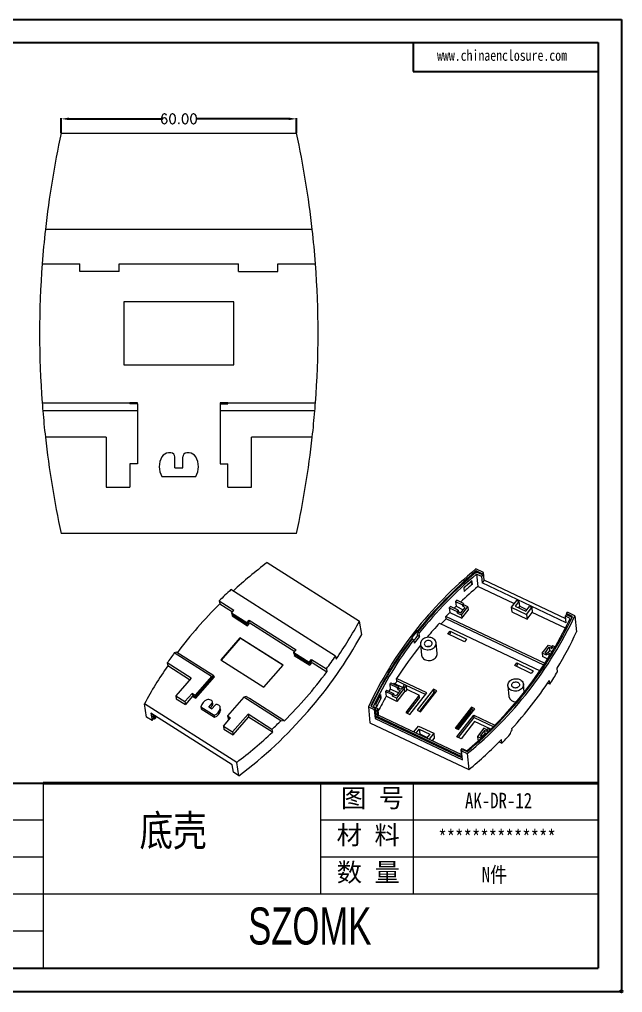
# Model space of a CAD drawing. Header units: inches. Extents: x -1639 to -684, y 346 to 594.
# Drawn here: x -1441.9 to -1288.1, y 345.9 to 594 of the extents above; entities that cross this region are included whole.
import ezdxf

# ---------------------------------------------------------------- set-up
doc = ezdxf.new("R2010")
doc.units = ezdxf.units.IN
doc.layers.add('文字', color=81, linetype='Continuous')
doc.layers.add('粗实线', color=7, linetype='Continuous', lineweight=30)
doc.layers.add('细实线', color=3, linetype='Continuous', lineweight=9)
doc.styles.get("Standard").update_dxf_attribs({"font": 'txt', "bigfont": 'gbcbig.shx'})
doc.styles.add('宋体', font='', dxfattribs={"width": 0.8, "height": 3.5})
doc.styles.add('长仿宋', font='', dxfattribs={"width": 0.7, "height": 4})
doc.styles.get('宋体').set_extended_font_data('SimSun')
doc.styles.get('长仿宋').set_extended_font_data('SimSun')
doc.dimstyles.new('2.5', dxfattribs={"dimtxt": 2.5, "dimasz": 2, "dimexe": 0.18, "dimexo": 0.0625, "dimgap": 0.09, "dimtad": 0, "dimzin": 0, "dimdsep": 46, "dimtxsty": 'Standard', "dimcen": 2, "dimclrd": 3, "dimclre": 3, "dimclrt": 256, "dimadec": 0, "dimazin": 0, "dimtfac": 1, "dimtofl": 0, "dimtmove": 0, "dimatfit": 3, "dimfxl": 0, "dimtolj": 1, "dimtzin": 0, "dimarcsym": 0})

# ---------------------------------------------------------------- blocks, each defined once
blk = doc.blocks.new('*D153')
at = {"color": 3, "lineweight": -2, "transparency": 16777216}
for p, q in [((-1431.28, 565.02), (-1431.28, 568.81)), ((-1429.28, 568.63), (-1405.75, 568.63)), ((-1373.28, 568.63), (-1396.82, 568.63)), ((-1371.28, 565.02), (-1371.28, 568.81))]:
    blk.add_line(p, q, dxfattribs=at)
at = {"color": 3, "transparency": 16777216}
for points in [[(-1429.28, 568.96), (-1429.28, 568.29), (-1431.28, 568.63)], [(-1373.28, 568.96), (-1373.28, 568.29), (-1371.28, 568.63)]]:
    blk.add_solid(points, dxfattribs=at)
at = {"layer": 'Defpoints', "color": 0, "transparency": 16777216}
for p in [(-1371.28, 568.63), (-1431.28, 564.96), (-1371.28, 564.96)]:
    blk.add_point(p, dxfattribs=at)
at = {"transparency": 16777216, "insert": (-1401.28, 568.63), "char_height": 2.5, "attachment_point": 5}
blk.add_mtext('\\A1;60.00', dxfattribs=at)

msp = doc.modelspace()

# ---------------------------------------------------------------- linework, layer by layer
for p, q in [((-1638.846, 593.968), (-1288.425, 593.968)), ((-1288.425, 593.968), (-1288.425, 346.195)), ((-1627.047, 588.068), (-1294.324, 588.068)), ((-1341.519, 588.068), (-1341.519, 580.694)), ((-1294.324, 588.068), (-1294.324, 352.094)), ((-1341.519, 580.694), (-1294.324, 580.694)), ((-1506.7, 399.289), (-1435.908, 399.289)), ((-1627.047, 352.094), (-1294.324, 352.094)), ((-1638.846, 346.195), (-1288.425, 346.195))]:
    msp.add_line(p, q)
at = {"color": 7, "linetype": 'Continuous', "lineweight": 15}
for p, q in [((-1431.283, 564.961), (-1371.283, 564.961)), ((-1367.25, 540.411), (-1435.316, 540.411)), ((-1436.124, 531.711), (-1426.533, 531.711)), ((-1426.533, 529.711), (-1426.533, 531.711)), ((-1416.533, 529.711), (-1416.533, 531.711)), ((-1416.533, 531.711), (-1386.033, 531.711)), ((-1386.033, 529.711), (-1386.033, 531.711)), ((-1376.033, 529.711), (-1376.033, 531.711)), ((-1376.033, 531.711), (-1366.442, 531.711)), ((-1416.533, 529.711), (-1426.533, 529.711)), ((-1386.033, 529.711), (-1376.033, 529.711)), ((-1415.283, 521.961), (-1415.283, 505.961)), ((-1387.283, 521.961), (-1415.283, 521.961)), ((-1387.283, 505.961), (-1387.283, 521.961)), ((-1415.283, 505.961), (-1387.283, 505.961)), ((-1436.124, 496.211), (-1413.783, 496.211)), ((-1413.783, 496.211), (-1413.783, 496.011)), ((-1411.783, 496.211), (-1413.783, 496.211)), ((-1411.783, 496.011), (-1411.783, 496.211)), ((-1388.783, 496.211), (-1390.783, 496.211)), ((-1390.783, 496.211), (-1390.783, 496.011)), ((-1388.783, 496.211), (-1366.442, 496.211)), ((-1388.783, 496.011), (-1388.783, 496.211)), ((-1411.783, 494.211), (-1435.966, 494.211)), ((-1411.783, 496.011), (-1413.783, 496.011)), ((-1411.783, 496.011), (-1411.783, 494.211)), ((-1411.783, 494.211), (-1411.783, 480.711)), ((-1390.783, 496.011), (-1390.783, 494.211)), ((-1390.783, 496.011), (-1388.783, 496.011)), ((-1390.783, 494.211), (-1390.783, 480.711)), ((-1366.6, 494.211), (-1390.783, 494.211)), ((-1419.783, 487.511), (-1435.316, 487.511)), ((-1419.783, 487.511), (-1419.783, 474.711)), ((-1367.25, 487.511), (-1382.783, 487.511)), ((-1382.783, 474.711), (-1382.783, 487.511)), ((-1403.283, 483.461), (-1403.881, 483.461)), ((-1402.283, 479.661), (-1402.283, 482.461)), ((-1400.283, 479.661), (-1400.283, 482.461)), ((-1398.685, 483.461), (-1399.283, 483.461)), ((-1411.783, 480.711), (-1413.783, 480.711)), ((-1413.783, 480.711), (-1413.783, 474.711)), ((-1402.283, 479.661), (-1400.283, 479.661)), ((-1390.783, 480.711), (-1388.783, 480.711)), ((-1388.783, 474.711), (-1388.783, 480.711)), ((-1405.613, 477.461), (-1396.953, 477.461)), ((-1419.783, 474.711), (-1413.783, 474.711)), ((-1388.783, 474.711), (-1382.783, 474.711)), ((-1371.283, 462.961), (-1431.283, 462.961)), ((-1378.764, 455.536), (-1355.223, 440.61)), ((-1323.626, 452.999), (-1325.518, 453.894)), ((-1323.895, 452.654), (-1325.448, 453.389)), ((-1325.418, 453.087), (-1325.448, 453.389)), ((-1323.866, 452.352), (-1325.418, 453.087)), ((-1325.347, 452.581), (-1325.036, 449.401)), ((-1324.135, 452.007), (-1325.347, 452.581)), ((-1323.866, 452.352), (-1324.135, 452.007)), ((-1324.135, 452.007), (-1323.971, 450.341)), ((-1323.626, 452.999), (-1323.895, 452.654)), ((-1323.866, 452.352), (-1323.895, 452.654)), ((-1323.434, 451.03), (-1323.626, 452.999)), ((-1328.601, 449.062), (-1328.512, 448.153)), ((-1326.897, 450.508), (-1326.905, 450.582)), ((-1326.897, 450.508), (-1326.439, 450.003)), ((-1326.439, 450.003), (-1326.528, 450.911)), ((-1315.834, 445.046), (-1325.036, 449.401)), ((-1323.434, 451.03), (-1323.971, 450.341)), ((-1302.528, 440.192), (-1323.971, 450.341)), ((-1302.625, 441.182), (-1323.434, 451.03)), ((-1361.306, 431.691), (-1388.011, 448.623)), ((-1390.998, 445.75), (-1387.235, 443.365)), ((-1390.998, 445.75), (-1390.869, 444.995)), ((-1390.869, 444.995), (-1387.613, 442.931)), ((-1330.019, 443.361), (-1332.017, 444.306)), ((-1330.721, 445.58), (-1330.602, 444.369)), ((-1330.721, 445.58), (-1328.943, 444.739)), ((-1330.602, 444.369), (-1328.738, 443.487)), ((-1328.674, 445.083), (-1330.392, 445.897)), ((-1329.353, 442.699), (-1328.277, 444.077)), ((-1329.201, 442.156), (-1327.587, 444.223)), ((-1328.674, 445.083), (-1328.943, 444.739)), ((-1328.907, 444.376), (-1328.943, 444.739)), ((-1328.638, 444.72), (-1328.907, 444.376)), ((-1328.277, 444.077), (-1328.907, 444.376)), ((-1328.638, 444.72), (-1328.674, 445.083)), ((-1327.587, 444.223), (-1328.638, 444.72)), ((-1327.587, 444.223), (-1327.504, 443.375)), ((-1315.175, 445.889), (-1316.52, 444.167)), ((-1316.52, 444.167), (-1312.61, 442.316)), ((-1316.52, 444.167), (-1316.401, 442.955)), ((-1314.545, 445.591), (-1315.486, 444.385)), ((-1315.486, 444.385), (-1312.837, 443.131)), ((-1314.545, 445.591), (-1315.175, 445.889)), ((-1314.426, 444.379), (-1314.709, 444.017)), ((-1314.545, 445.591), (-1314.426, 444.379)), ((-1312.554, 443.494), (-1314.426, 444.379)), ((-1312.837, 443.131), (-1311.896, 444.337)), ((-1312.61, 442.316), (-1311.265, 444.039)), ((-1311.265, 444.039), (-1311.896, 444.337)), ((-1311.265, 444.039), (-1311.146, 442.827)), ((-1387.849, 442.658), (-1387.235, 443.365)), ((-1383.926, 440.171), (-1387.849, 442.658)), ((-1387.849, 442.658), (-1387.785, 442.281)), ((-1387.785, 442.281), (-1383.861, 439.793)), ((-1387.532, 442.12), (-1387.72, 441.903)), ((-1387.72, 441.903), (-1383.797, 439.416)), ((-1387.194, 441.906), (-1387.383, 441.689)), ((-1333.121, 441.186), (-1333.18, 441.791)), ((-1307.889, 429.821), (-1333.18, 441.791)), ((-1332.336, 443.986), (-1332.217, 442.774)), ((-1332.336, 443.986), (-1330.288, 443.016)), ((-1332.217, 442.774), (-1329.118, 441.308)), ((-1330.019, 443.361), (-1330.288, 443.016)), ((-1330.252, 442.653), (-1330.288, 443.016)), ((-1329.983, 442.998), (-1330.252, 442.653)), ((-1330.252, 442.653), (-1329.201, 442.156)), ((-1330.019, 443.361), (-1329.983, 442.998)), ((-1329.983, 442.998), (-1329.353, 442.699)), ((-1329.201, 442.156), (-1329.118, 441.308)), ((-1329.118, 441.308), (-1327.504, 443.375)), ((-1316.401, 442.955), (-1312.491, 441.105)), ((-1312.61, 442.316), (-1312.491, 441.105)), ((-1312.491, 441.105), (-1311.146, 442.827)), ((-1302.676, 438.818), (-1311.146, 442.827)), ((-1302.691, 441.858), (-1302.422, 442.202)), ((-1301.479, 441.284), (-1302.691, 441.858)), ((-1302.528, 440.192), (-1302.691, 441.858)), ((-1302.452, 442.505), (-1302.183, 442.85)), ((-1300.899, 441.77), (-1302.452, 442.505)), ((-1302.452, 442.505), (-1302.422, 442.202)), ((-1301.009, 441.533), (-1302.422, 442.202)), ((-1300.291, 441.954), (-1302.183, 442.85)), ((-1300.291, 441.954), (-1299.891, 437.866)), ((-1383.926, 440.171), (-1383.312, 440.877)), ((-1383.861, 439.793), (-1383.926, 440.171)), ((-1383.861, 439.793), (-1383.247, 440.5)), ((-1383.797, 439.416), (-1383.183, 440.122)), ((-1383.434, 439.833), (-1383.688, 439.993)), ((-1383.312, 440.877), (-1371.346, 433.29)), ((-1383.247, 440.5), (-1383.312, 440.877)), ((-1383.183, 440.122), (-1371.723, 432.856)), ((-1354.643, 437.212), (-1355.223, 440.61)), ((-1334.783, 440.097), (-1309.142, 427.961)), ((-1308.179, 429.381), (-1333.121, 441.186)), ((-1340.449, 438.08), (-1340.533, 438.12)), ((-1340.414, 436.908), (-1340.533, 438.12)), ((-1340.449, 438.08), (-1340.419, 437.777)), ((-1339.999, 437.577), (-1340.419, 437.777)), ((-1339.91, 436.669), (-1340.414, 436.908)), ((-1339.91, 436.669), (-1339.999, 437.577)), ((-1332.661, 437.323), (-1332.123, 438.012)), ((-1328.456, 435.333), (-1332.661, 437.323)), ((-1332.272, 437.139), (-1332.064, 437.406)), ((-1332.123, 438.012), (-1327.918, 436.022)), ((-1332.123, 438.012), (-1332.064, 437.406)), ((-1385.685, 436.367), (-1390.597, 430.716)), ((-1385.664, 436.241), (-1390.512, 430.662)), ((-1374.7, 429.402), (-1385.685, 436.367)), ((-1385.664, 436.241), (-1385.685, 436.367)), ((-1374.763, 429.33), (-1385.664, 436.241)), ((-1341.879, 436.396), (-1341.795, 436.356)), ((-1341.765, 436.053), (-1341.795, 436.356)), ((-1341.765, 436.053), (-1341.344, 435.854)), ((-1341.344, 435.854), (-1341.255, 434.946)), ((-1339.68, 434.676), (-1339.413, 431.951)), ((-1335.432, 432.341), (-1335.699, 435.066)), ((-1327.918, 436.022), (-1328.456, 435.333)), ((-1308.599, 432.404), (-1306.985, 434.471)), ((-1306.985, 434.471), (-1306.167, 434.084)), ((-1305.97, 434.337), (-1306.238, 433.993)), ((-1305.97, 434.337), (-1305.288, 434.015)), ((-1392.959, 426.45), (-1402.447, 432.466)), ((-1401.809, 432.708), (-1393.044, 427.15)), ((-1371.96, 432.584), (-1371.346, 433.29)), ((-1371.96, 432.584), (-1368.036, 430.096)), ((-1371.895, 432.206), (-1371.96, 432.584)), ((-1367.972, 429.718), (-1371.895, 432.206)), ((-1371.642, 432.046), (-1371.831, 431.829)), ((-1371.831, 431.829), (-1367.907, 429.341)), ((-1371.304, 431.832), (-1371.493, 431.615)), ((-1361.306, 431.691), (-1361.177, 430.935)), ((-1308.599, 432.404), (-1308.516, 431.556)), ((-1307.548, 431.907), (-1308.599, 432.404)), ((-1307.909, 432.55), (-1306.834, 433.928)), ((-1307.512, 432.362), (-1307.909, 432.55)), ((-1307.314, 432.615), (-1307.583, 432.27)), ((-1307.548, 431.907), (-1307.583, 432.27)), ((-1306.615, 431.812), (-1307.583, 432.27)), ((-1307.314, 432.615), (-1306.39, 432.177)), ((-1306.751, 433.08), (-1307.168, 432.545)), ((-1306.834, 433.928), (-1306.751, 433.08)), ((-1306.834, 433.928), (-1306.203, 433.629)), ((-1306.043, 432.745), (-1306.751, 433.08)), ((-1306.238, 433.993), (-1306.203, 433.629)), ((-1305.505, 433.646), (-1306.238, 433.993)), ((-1398.155, 426.073), (-1404.249, 429.937)), ((-1404.249, 429.937), (-1404.12, 429.182)), ((-1398.532, 425.639), (-1404.12, 429.182)), ((-1390.597, 430.716), (-1379.611, 423.751)), ((-1379.611, 423.751), (-1374.7, 429.402)), ((-1368.036, 430.096), (-1367.422, 430.802)), ((-1368.036, 430.096), (-1367.972, 429.718)), ((-1367.972, 429.718), (-1367.358, 430.425)), ((-1367.907, 429.341), (-1367.293, 430.047)), ((-1367.545, 429.758), (-1367.798, 429.918)), ((-1367.422, 430.802), (-1363.66, 428.417)), ((-1367.422, 430.802), (-1367.358, 430.425)), ((-1367.293, 430.047), (-1363.531, 427.662)), ((-1315.632, 429.263), (-1315.095, 429.952)), ((-1311.428, 427.273), (-1315.632, 429.263)), ((-1315.244, 429.079), (-1315.035, 429.346)), ((-1315.095, 429.952), (-1310.89, 427.962)), ((-1315.095, 429.952), (-1315.035, 429.346)), ((-1307.176, 430.922), (-1308.516, 431.556)), ((-1393.044, 427.15), (-1393.114, 427.13)), ((-1392.329, 426.633), (-1393.114, 427.13)), ((-1393.032, 427.078), (-1393.044, 427.15)), ((-1363.66, 428.417), (-1363.531, 427.662)), ((-1310.89, 427.962), (-1311.428, 427.273)), ((-1304.709, 427.697), (-1304.798, 428.606)), ((-1398.155, 426.073), (-1402.084, 421.552)), ((-1392.959, 426.45), (-1397.103, 421.681)), ((-1397.026, 421.228), (-1392.329, 426.633)), ((-1396.974, 420.926), (-1392.216, 426.401)), ((-1392.329, 426.633), (-1392.959, 426.45)), ((-1392.67, 426.24), (-1392.468, 426.112)), ((-1392.216, 426.401), (-1392.419, 426.53)), ((-1347.482, 424.498), (-1347.363, 423.286)), ((-1345.484, 423.552), (-1347.482, 424.498)), ((-1347.263, 424.866), (-1345.215, 423.897)), ((-1346.467, 424.773), (-1344.189, 423.695)), ((-1338.055, 422.301), (-1345.738, 425.938)), ((-1345.678, 425.332), (-1345.738, 425.938)), ((-1343.679, 424.386), (-1345.678, 425.332)), ((-1338.384, 421.879), (-1343.308, 424.21)), ((-1313.216, 422.488), (-1313.415, 424.519)), ((-1306.709, 424.539), (-1307.238, 424.789)), ((-1306.709, 424.539), (-1306.798, 425.448)), ((-1397.888, 422.179), (-1399.73, 420.06)), ((-1397.103, 421.681), (-1397.888, 422.179)), ((-1397.888, 422.179), (-1397.81, 421.726)), ((-1397.026, 421.228), (-1397.81, 421.726)), ((-1349.849, 421.846), (-1349.76, 420.938)), ((-1348.547, 422.643), (-1348.428, 421.432)), ((-1346.829, 421.83), (-1348.547, 422.643)), ((-1348.338, 423.016), (-1346.56, 422.174)), ((-1345.279, 422.3), (-1347.363, 423.286)), ((-1346.829, 421.83), (-1346.56, 422.174)), ((-1346.793, 421.466), (-1346.829, 421.83)), ((-1346.793, 421.466), (-1346.524, 421.811)), ((-1346.56, 422.174), (-1346.524, 421.811)), ((-1345.893, 421.512), (-1346.524, 421.811)), ((-1344.818, 422.89), (-1345.893, 421.512)), ((-1343.7, 423.585), (-1345.742, 420.969)), ((-1343.617, 422.737), (-1345.659, 420.121)), ((-1345.484, 423.552), (-1345.215, 423.897)), ((-1345.448, 423.189), (-1345.484, 423.552)), ((-1345.448, 423.189), (-1345.179, 423.533)), ((-1345.448, 423.189), (-1344.818, 422.89)), ((-1345.179, 423.533), (-1345.215, 423.897)), ((-1345.179, 423.533), (-1344.549, 423.235)), ((-1343.998, 423.941), (-1344.549, 423.235)), ((-1344.001, 423.978), (-1343.988, 423.841)), ((-1343.617, 422.737), (-1343.7, 423.585)), ((-1343.158, 423.067), (-1343.255, 424.051)), ((-1343.173, 423.214), (-1339.966, 421.696)), ((-1342.358, 416.789), (-1338.055, 422.301)), ((-1336.31, 423.245), (-1340.479, 417.905)), ((-1339.857, 417.611), (-1336.269, 422.207)), ((-1339.638, 417.507), (-1335.469, 422.847)), ((-1335.469, 422.847), (-1336.31, 423.245)), ((-1336.31, 423.245), (-1336.251, 422.639)), ((-1336.269, 422.207), (-1336.221, 422.336)), ((-1336.05, 422.103), (-1336.269, 422.207)), ((-1336.221, 422.336), (-1336.251, 422.639)), ((-1336.251, 422.639), (-1335.799, 422.425)), ((-1317.396, 424.129), (-1317.129, 421.404)), ((-1386.533, 404.582), (-1410.073, 419.508)), ((-1409.493, 416.109), (-1410.073, 419.508)), ((-1402.084, 421.552), (-1399.73, 420.06)), ((-1402.084, 421.552), (-1401.955, 420.797)), ((-1401.955, 420.797), (-1399.601, 419.305)), ((-1399.73, 420.06), (-1399.601, 419.305)), ((-1397.759, 421.424), (-1399.601, 419.305)), ((-1397.759, 421.424), (-1396.974, 420.926)), ((-1397.421, 421.21), (-1397.27, 421.384)), ((-1397.103, 421.681), (-1397.026, 421.228)), ((-1393.655, 418.696), (-1392.796, 419.685)), ((-1392.881, 420.287), (-1393.116, 420.435)), ((-1392.71, 419.181), (-1392.796, 419.685)), ((-1392.609, 419.514), (-1392.695, 420.018)), ((-1391.077, 419.143), (-1391.312, 419.292)), ((-1384.72, 421.226), (-1388.864, 416.458)), ((-1384.09, 421.409), (-1384.72, 421.226)), ((-1375.232, 415.21), (-1384.72, 421.226)), ((-1384.09, 421.409), (-1383.306, 420.911)), ((-1383.306, 420.911), (-1383.236, 420.932)), ((-1383.236, 420.932), (-1374.471, 415.374)), ((-1350.914, 418.653), (-1351.003, 419.562)), ((-1350.112, 421.327), (-1349.76, 420.938)), ((-1345.659, 420.121), (-1348.428, 421.432)), ((-1345.742, 420.969), (-1346.793, 421.466)), ((-1345.742, 420.969), (-1345.659, 420.121)), ((-1339.966, 421.696), (-1343.409, 417.287)), ((-1339.907, 421.091), (-1343.02, 417.103)), ((-1339.907, 421.091), (-1339.966, 421.696)), ((-1387.648, 403.942), (-1408.442, 417.127)), ((-1408.442, 417.127), (-1408.119, 415.239)), ((-1408.03, 416.865), (-1407.855, 415.844)), ((-1395.637, 418.747), (-1392.239, 416.593)), ((-1395.637, 418.747), (-1395.551, 418.244)), ((-1395.551, 418.244), (-1392.153, 416.089)), ((-1393.655, 418.696), (-1392.871, 418.198)), ((-1392.71, 419.181), (-1393.318, 418.482)), ((-1392.871, 418.198), (-1392.011, 419.187)), ((-1390.619, 418.101), (-1390.705, 418.605)), ((-1390.619, 417.855), (-1390.705, 418.359)), ((-1387.567, 412.348), (-1383.638, 416.869)), ((-1377.544, 413.005), (-1383.638, 416.869)), ((-1383.638, 416.869), (-1383.509, 416.114)), ((-1352.952, 418.756), (-1352.552, 414.667)), ((-1352.952, 418.756), (-1351.48, 418.059)), ((-1352.344, 418.94), (-1351.212, 418.404)), ((-1351.705, 418.82), (-1350.492, 418.246)), ((-1351.212, 418.404), (-1351.48, 418.059)), ((-1351.48, 418.059), (-1351.258, 415.788)), ((-1351.212, 418.404), (-1351.182, 418.101)), ((-1351.182, 418.101), (-1350.761, 417.902)), ((-1351.182, 418.101), (-1350.989, 416.132)), ((-1350.492, 418.246), (-1350.761, 417.902)), ((-1350.761, 417.902), (-1350.598, 416.236)), ((-1350.329, 416.581), (-1350.492, 418.246)), ((-1343.409, 417.287), (-1342.358, 416.789)), ((-1340.479, 417.905), (-1339.638, 417.507)), ((-1326.64, 418.668), (-1330.809, 413.328)), ((-1330.42, 413.144), (-1326.58, 418.062)), ((-1330.187, 413.034), (-1326.599, 417.63)), ((-1329.968, 412.93), (-1325.799, 418.27)), ((-1325.799, 418.27), (-1326.64, 418.668)), ((-1326.64, 418.668), (-1326.58, 418.062)), ((-1326.599, 417.63), (-1326.379, 417.526)), ((-1326.58, 418.062), (-1326.128, 417.848)), ((-1408.119, 415.239), (-1409.493, 416.109)), ((-1408.119, 415.239), (-1407.812, 415.592)), ((-1407.463, 415.595), (-1407.855, 415.844)), ((-1407.855, 415.844), (-1407.812, 415.592)), ((-1407.638, 416.617), (-1407.463, 415.595)), ((-1407.463, 415.595), (-1407.156, 415.948)), ((-1407.156, 415.948), (-1407.226, 416.356)), ((-1392.239, 416.593), (-1392.153, 416.089)), ((-1389.921, 413.841), (-1388.079, 415.96)), ((-1388.864, 416.458), (-1388.079, 415.96)), ((-1388.864, 416.458), (-1388.787, 416.004)), ((-1388.787, 416.004), (-1388.306, 415.7)), ((-1388.584, 415.876), (-1388.735, 415.702)), ((-1388.735, 415.702), (-1388.457, 415.526)), ((-1387.438, 411.593), (-1383.509, 416.114)), ((-1377.415, 412.25), (-1383.509, 416.114)), ((-1374.471, 415.374), (-1374.428, 415.122)), ((-1352.552, 414.667), (-1327.324, 402.727)), ((-1350.989, 416.132), (-1351.258, 415.788)), ((-1351.258, 415.788), (-1328.974, 405.241)), ((-1350.989, 416.132), (-1329.022, 405.735)), ((-1350.329, 416.581), (-1350.598, 416.236)), ((-1350.598, 416.236), (-1329.155, 406.087)), ((-1350.329, 416.581), (-1329.204, 406.582)), ((-1330.375, 411.118), (-1326.072, 416.63)), ((-1329.986, 410.934), (-1326.012, 416.024)), ((-1325.881, 415.03), (-1329.324, 410.62)), ((-1326.072, 416.63), (-1320.712, 414.093)), ((-1326.012, 416.024), (-1326.072, 416.63)), ((-1326.012, 416.024), (-1321.103, 413.701)), ((-1321.741, 413.07), (-1325.881, 415.03)), ((-1389.921, 413.841), (-1387.567, 412.348)), ((-1389.921, 413.841), (-1389.792, 413.086)), ((-1389.792, 413.086), (-1387.438, 411.593)), ((-1387.567, 412.348), (-1387.438, 411.593)), ((-1377.544, 413.005), (-1377.415, 412.25)), ((-1341.369, 412.339), (-1340.188, 413.851)), ((-1340.738, 412.041), (-1339.961, 413.036)), ((-1340.188, 413.851), (-1336.278, 412)), ((-1339.961, 413.036), (-1337.312, 411.782)), ((-1339.961, 413.036), (-1339.842, 411.824)), ((-1339.961, 411.673), (-1339.842, 411.824)), ((-1339.842, 411.824), (-1337.971, 410.938)), ((-1337.312, 411.782), (-1338.089, 410.787)), ((-1336.278, 412), (-1337.458, 410.489)), ((-1336.278, 412), (-1336.16, 410.789)), ((-1330.809, 413.328), (-1329.968, 412.93)), ((-1323.526, 413.285), (-1325.14, 411.218)), ((-1323.374, 412.741), (-1324.45, 411.363)), ((-1323.709, 411.359), (-1323.291, 411.893)), ((-1322.708, 412.898), (-1323.526, 413.285)), ((-1323.374, 412.741), (-1323.291, 411.893)), ((-1322.744, 412.443), (-1323.374, 412.741)), ((-1323.291, 411.893), (-1323.071, 411.789)), ((-1322.779, 412.806), (-1322.51, 413.151)), ((-1322.779, 412.806), (-1322.263, 412.562)), ((-1322.779, 412.806), (-1322.744, 412.443)), ((-1321.937, 412.879), (-1322.51, 413.151)), ((-1316.317, 412.915), (-1316.346, 413.218)), ((-1336.16, 410.789), (-1336.681, 410.121)), ((-1329.324, 410.62), (-1330.375, 411.118)), ((-1325.14, 411.218), (-1325.057, 410.37)), ((-1325.14, 411.218), (-1324.172, 410.76)), ((-1325.057, 410.37), (-1324.754, 410.226)), ((-1324.45, 411.363), (-1324.053, 411.175)), ((-1324.124, 411.084), (-1323.855, 411.428)), ((-1324.124, 411.084), (-1323.924, 410.989)), ((-1324.099, 410.827), (-1324.124, 411.084)), ((-1323.588, 411.302), (-1323.855, 411.428)), ((-1319.609, 409.791), (-1318.937, 409.473)), ((-1318.937, 409.473), (-1319.026, 410.382)), ((-1329.318, 407.753), (-1329.049, 408.097)), ((-1329.318, 407.753), (-1329.092, 407.646)), ((-1329.155, 406.087), (-1329.318, 407.753)), ((-1329.196, 407.512), (-1328.927, 407.856)), ((-1329.196, 407.512), (-1327.725, 406.815)), ((-1328.974, 405.241), (-1329.196, 407.512)), ((-1329.049, 408.097), (-1327.837, 407.523)), ((-1328.927, 407.856), (-1327.795, 407.32)), ((-1327.725, 406.815), (-1327.324, 402.727)), ((-1385.952, 401.184), (-1386.533, 404.582)), ((-1387.326, 402.055), (-1387.648, 403.942)), ((-1385.952, 401.184), (-1387.326, 402.055))]:
    msp.add_line(p, q, dxfattribs=at)
at = {"color": 7, "linetype": 'Continuous', "lineweight": 15, "flags": 128}
for points in [[(-1336.008, 434.075), (-1335.854, 434.313), (-1335.749, 434.566), (-1335.698, 434.827), (-1335.702, 435.09), (-1335.759, 435.346), (-1335.869, 435.59), (-1336.029, 435.814), (-1336.234, 436.012), (-1336.478, 436.179), (-1336.756, 436.31), (-1337.059, 436.403), (-1337.38, 436.453), (-1337.709, 436.46), (-1338.037, 436.424), (-1338.356, 436.346), (-1338.657, 436.227), (-1338.931, 436.072), (-1339.171, 435.883), (-1339.371, 435.667), (-1339.525, 435.43), (-1339.629, 435.177), (-1339.681, 434.916), (-1339.677, 434.653), (-1339.62, 434.397), (-1339.51, 434.153), (-1339.35, 433.929), (-1339.145, 433.731), (-1338.901, 433.564), (-1338.623, 433.432), (-1338.32, 433.34), (-1337.999, 433.29), (-1337.67, 433.282), (-1337.342, 433.318), (-1337.023, 433.397), (-1336.722, 433.515), (-1336.448, 433.671), (-1336.208, 433.859), (-1336.008, 434.075)], [(-1336.849, 434.473), (-1336.747, 434.643), (-1336.697, 434.825), (-1336.7, 435.009), (-1336.756, 435.186), (-1336.862, 435.346), (-1337.014, 435.481), (-1337.201, 435.582), (-1337.415, 435.646), (-1337.644, 435.667), (-1337.875, 435.646), (-1338.096, 435.582), (-1338.296, 435.481), (-1338.462, 435.347), (-1338.587, 435.187), (-1338.664, 435.01), (-1338.688, 434.825), (-1338.658, 434.643), (-1338.576, 434.474), (-1338.446, 434.325), (-1338.275, 434.207), (-1338.073, 434.124), (-1337.85, 434.081), (-1337.619, 434.081), (-1337.391, 434.124), (-1337.179, 434.206), (-1336.995, 434.325), (-1336.849, 434.473)], [(-1339.413, 431.951), (-1339.41, 431.927), (-1339.353, 431.671), (-1339.243, 431.427), (-1339.083, 431.204), (-1338.878, 431.005), (-1338.634, 430.838), (-1338.356, 430.707), (-1338.053, 430.614), (-1337.732, 430.564), (-1337.403, 430.557), (-1337.075, 430.593), (-1336.756, 430.671), (-1336.455, 430.79), (-1336.181, 430.945), (-1335.941, 431.134), (-1335.741, 431.35)], [(-1346.467, 424.773), (-1346.552, 424.634), (-1346.602, 424.553)], [(-1317.087, 425.12), (-1316.887, 425.336), (-1316.647, 425.525), (-1316.372, 425.68), (-1316.072, 425.799), (-1315.753, 425.877), (-1315.425, 425.913), (-1315.096, 425.906), (-1314.775, 425.855), (-1314.472, 425.763), (-1314.194, 425.632), (-1313.95, 425.465), (-1313.745, 425.266), (-1313.585, 425.042), (-1313.475, 424.799), (-1313.417, 424.542), (-1313.414, 424.28), (-1313.465, 424.019), (-1313.569, 423.766), (-1313.724, 423.528), (-1313.924, 423.312), (-1314.164, 423.124), (-1314.438, 422.968), (-1314.739, 422.85), (-1315.058, 422.771), (-1315.386, 422.735), (-1315.715, 422.743), (-1316.035, 422.793), (-1316.339, 422.885), (-1316.616, 423.017), (-1316.861, 423.184), (-1317.066, 423.382), (-1317.226, 423.606), (-1317.336, 423.849), (-1317.393, 424.106), (-1317.397, 424.368), (-1317.345, 424.63), (-1317.241, 424.883), (-1317.087, 425.12)], [(-1316.246, 424.722), (-1316.1, 424.87), (-1315.915, 424.989), (-1315.704, 425.072), (-1315.476, 425.115), (-1315.245, 425.114), (-1315.022, 425.072), (-1314.82, 424.989), (-1314.649, 424.87), (-1314.519, 424.722), (-1314.437, 424.552), (-1314.407, 424.37), (-1314.431, 424.186), (-1314.508, 424.009), (-1314.633, 423.849), (-1314.799, 423.715), (-1314.998, 423.613), (-1315.22, 423.55), (-1315.451, 423.528), (-1315.68, 423.55), (-1315.894, 423.613), (-1316.081, 423.715), (-1316.232, 423.849), (-1316.339, 424.009), (-1316.395, 424.186), (-1316.398, 424.371), (-1316.348, 424.553), (-1316.246, 424.722)], [(-1343.617, 422.737), (-1343.487, 422.736), (-1343.362, 422.77), (-1343.258, 422.837), (-1343.187, 422.927), (-1343.158, 423.029), (-1343.158, 423.067)]]:
    msp.add_lwpolyline(points, dxfattribs=at)
at = {"color": 8, "linetype": 'Continuous', "lineweight": 15, "flags": 128}
msp.add_lwpolyline([(-1343.255, 424.051), (-1343.26, 423.975), (-1343.313, 423.865), (-1343.414, 423.777), (-1343.548, 423.726), (-1343.694, 423.718), (-1343.83, 423.756), (-1343.935, 423.833), (-1343.994, 423.937), (-1344.001, 423.978)], dxfattribs=at)
msp.add_circle((-1288.425, 346.195), 0.284)
at = {"color": 7, "linetype": 'Continuous', "lineweight": 15}
for centre, radius, start, end in [((-1197.578, 513.961), 239.205, 167.68966, 173.65155), ((-1604.988, 513.961), 239.205, 6.34845, 12.31034), ((-1197.578, 513.961), 239.205, 173.65155, 175.7445), ((-1604.988, 513.961), 239.205, 4.2555, 6.34845), ((-1197.578, 513.961), 239.205, 175.7445, 184.2555), ((-1604.988, 513.961), 239.205, 355.7445, 4.2555), ((-1197.578, 513.961), 239.205, 184.2555, 184.73604), ((-1604.988, 513.961), 239.205, 355.26396, 355.7445), ((-1197.578, 513.961), 239.205, 184.73604, 186.34845), ((-1604.988, 513.961), 239.205, 353.65155, 355.26396), ((-1197.578, 513.961), 239.205, 186.34845, 192.31034), ((-1604.988, 513.961), 239.205, 347.68966, 353.65155), ((-1401.283, 479.961), 5, 150, 210), ((-1403.881, 481.461), 2, 90, 150), ((-1403.283, 482.461), 1, 0, 90), ((-1399.283, 482.461), 1, 90, 180), ((-1398.685, 481.461), 2, 30, 90), ((-1401.283, 479.961), 5, 330, 30), ((-1304.711, 358.222), 122.285, 127.27015, 132.57886), ((-1261.809, 375.877), 100.726, 129.23508, 154.80499), ((-1256.04, 370.378), 108.205, 129.89988, 141.26797), ((-1256.011, 370.075), 108.205, 129.89988, 141.26797), ((-1256.038, 370.24), 107.628, 130.08824, 141.27004), ((-1252.12, 363.136), 112.953, 130.20608, 133.21386), ((-1252.313, 365.633), 113.05, 131.03215, 132.44027), ((-1252.262, 364.883), 113.587, 131.07721, 132.22346), ((-1252.224, 364.724), 113.05, 131.03215, 132.44027), ((-1307.223, 361.607), 118.736, 132.87439, 134.8742), ((-1310.45, 364.103), 114.065, 134.83184, 143.08833), ((-1255.316, 367.583), 108.487, 134.99124, 135.23026), ((-1254.382, 365.547), 109.647, 134.03842, 134.40738), ((-1254.201, 366.449), 110.077, 133.80118, 134.03854), ((-1255.652, 366.821), 107.848, 135.22977, 135.96092), ((-1391.509, 484.788), 100.303, 309.4362, 334.60387), ((-1391.434, 484.833), 100.726, 309.23508, 334.80499), ((-1448.3, 491.217), 105.945, 325.32042, 331.46684), ((-1258.604, 369.567), 103.816, 137.20572, 139.90805), ((-1256.434, 367.027), 106.679, 135.96025, 136.91897), ((-1391.357, 484.285), 99.635, 309.60794, 334.43213), ((-1454.412, 492.297), 113.966, 306.92046, 331.09627), ((-1262.124, 375.517), 100.335, 141.39555, 142.64452), ((-1261.833, 374.17), 100.554, 141.3963, 142.24338), ((-1261.899, 374.378), 99.829, 141.39291, 142.6475), ((-1381.861, 475.374), 90.145, 328.74724, 335.41201), ((-1268.139, 379.839), 92.84, 142.50053, 155.09226), ((-1268.065, 379.506), 92.894, 142.50242, 154.92589), ((-1267.908, 379.521), 92.554, 142.50795, 154.87431), ((-1263.852, 373.77), 97.091, 141.3295, 147.49955), ((-1337.497, 432.904), 1.249, 82.4414, 108.74735), ((-1314.451, 367.858), 109.167, 143.71325, 145.34267), ((-1451.273, 493.891), 109.376, 323.22915, 325.34148), ((-1336.815, 432.228), 1.388, 320.74211, 4.6578), ((-1316.996, 368.901), 105.945, 145.32042, 151.46684), ((-1454.825, 495.995), 114.036, 314.8313, 323.18543), ((-1385.466, 476.644), 94.432, 326.51167, 328.77989), ((-1268.279, 377.762), 91.963, 149.18921, 149.45606), ((-1266.806, 375.153), 93.481, 147.53545, 148.05558), ((-1343.628, 424.014), 0.375, 5.59437, 185.59437), ((-1390.693, 481.104), 100.678, 317.60071, 326.43935), ((-1271.541, 380.845), 88.392, 152.3642, 154.02334), ((-1269.393, 378.406), 90.677, 150.52994, 150.80006), ((-1268.463, 376.729), 91.612, 149.45593, 149.87129), ((-1343.682, 423.895), 0.311, 189.9237, 266.66234), ((-1315.213, 422.359), 1.247, 82.41404, 108.77471), ((-1393.31, 418.275), 2.375, 109.4919, 168.52483), ((-1393.687, 419.487), 1.107, 58.94724, 112.05222), ((-1393.082, 419.951), 0.391, 317.01244, 59.13256), ((-1393.007, 419.453), 0.403, 317.61701, 8.78609), ((-1391.598, 418.815), 0.556, 59.03604, 137.95585), ((-1271.452, 379.937), 88.392, 152.3642, 154.02334), ((-1270.535, 377.886), 89.239, 150.79289, 153.54966), ((-1315.412, 421.753), 1.752, 191.51825, 274.85), ((-1393.032, 418.831), 2.375, 289.4919, 348.52483), ((-1392.946, 418.328), 2.375, 289.4919, 348.52483), ((-1391.474, 418.474), 0.778, 351.51724, 59.31623), ((-1391.356, 417.976), 0.747, 350.70235, 9.66525), ((-1458.476, 500.174), 118.947, 312.87544, 314.41428), ((-1460.533, 501.829), 122.201, 307.26918, 312.85744), ((-1399.477, 489.274), 112.678, 309.81731, 315.5606), ((-1395.878, 484.841), 107.705, 315.59196, 317.19272)]:
    msp.add_arc(centre, radius, start, end, dxfattribs=at)
for centre, major_axis, ratio, start_param, end_param in [((-1302.007, 375.17), (124.85, -34.97), 0.4318835, 2.6078692, 2.616256), ((-1461.849, 476.516), (124.85, -34.97), 0.4318835, 5.5925299, 5.6009167), ((-1412.366, 471.877), (46.185, 159.043), 0.6671562, 4.5228516, 4.5312385)]:
    msp.add_ellipse(centre, major_axis=major_axis, ratio=ratio, start_param=start_param, end_param=end_param, dxfattribs=at)
at = {"layer": '粗实线', "color": 7, "lineweight": 40}
msp.add_line((-1294.324, 399.289), (-1435.908, 399.289), dxfattribs=at)
at = {"layer": '细实线', "color": 7}
for p, q in [((-1435.908, 399.289), (-1435.908, 352.094)), ((-1365.116, 399.289), (-1365.116, 370.972)), ((-1341.519, 399.289), (-1341.519, 371.171)), ((-1435.908, 389.85), (-1506.7, 389.85)), ((-1294.324, 389.85), (-1365.116, 389.85)), ((-1435.908, 380.411), (-1506.7, 380.411)), ((-1294.324, 380.411), (-1365.116, 380.411)), ((-1294.324, 370.972), (-1506.7, 370.972)), ((-1435.908, 361.533), (-1506.7, 361.533))]:
    msp.add_line(p, q, dxfattribs=at)

# ---------------------------------------------------------------- texts
at = {"layer": '文字', "color": 0, "attachment_point": 1, "style": '宋体'}
for s, insert, char_height, width in [('www.chinaenclosure.com', (-1335.439, 586.201), 2.76876, 48.64448), ('{\\H1.111x;AK-DR-12}', (-1328.312, 396.824), 3.53961, 40.92186), ('底壳', (-1411.318, 391.141), 7.8658, 100.5614), ('{\\H1.111x;**************}', (-1335.121, 387.385), 3.53961, 40.92186), ('{\\H1.111x;N件}', (-1324.031, 377.946), 3.53961, 40.92186)]:
    msp.add_mtext(s, dxfattribs=dict(at, insert=insert, char_height=char_height, width=width))
at = {"layer": '粗实线', "insert": (-1383.605, 367.593), "char_height": 9.43896, "width": 105.84858, "attachment_point": 1, "style": '长仿宋'}
msp.add_mtext('{\\fSTXinwei|b0|i0|c134|p2;SZOMK}', dxfattribs=at)
at = {"layer": '细实线', "color": 7, "char_height": 4.71948, "attachment_point": 1}
for s, insert, width in [('{\\fSimSun|b0|i0|c134|p54;图 号}', (-1359.926, 397.856), 23.5974), ('{\\fSimSun|b0|i0|c134|p54;材 料   }', (-1361.045, 388.417), 23.5974), ('{\\fSimSun|b0|i0|c134|p54;数 量}', (-1361.022, 378.932), 21.3232)]:
    msp.add_mtext(s, dxfattribs=dict(at, insert=insert, width=width))

# ---------------------------------------------------------------- dimensions: what is measured, and where the dimension line sits
dim = msp.add_linear_dim(base=(-1371.283, 568.626), p1=(-1431.283, 564.961), p2=(-1371.283, 564.961), dimstyle='2.5')
dim.commit()
dim.dimension.update_dxf_attribs({"geometry": '*D153', "text_midpoint": (-1401.283, 568.626)})

doc.saveas('drawing.dxf')
